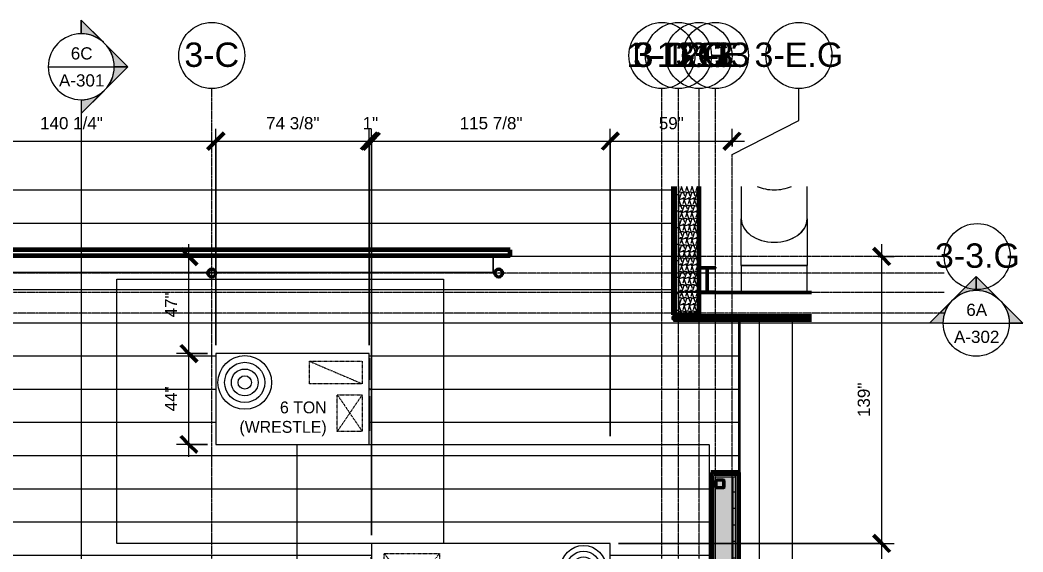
# Model space of a CAD drawing. Header units: inches. Extents: x 21314 to 29196, y -23522 to -20467.
# Drawn here: x 28709.6 to 29195.9, y -22485.1 to -22227.5 of the extents above; entities that cross this region are included whole.
import ezdxf

# ---------------------------------------------------------------- set-up
doc = ezdxf.new("R2010")
doc.units = ezdxf.units.IN
doc.header["$MEASUREMENT"] = 0
for name, pattern in [('Dash', [0.25, 0.125, -0.125]), ('Grid Line 1_2_', [0.875, 0.5, -0.125, 0.125, -0.125]), ('Hidden', [0.28125, 0.1875, -0.09375])]:
    doc.linetypes.add(name, pattern=pattern)
for name, color, linetype, lineweight in [('A-ANNO-DIMS', 211, 'Continuous', 9), ('A-ANNO-DIMS-64', 211, 'Continuous', 9), ('A-GLAZ-CWMG', 51, 'Continuous', 9), ('A-ROOF', 132, 'Continuous', 9), ('A-ROOF-PATT', 132, 'Continuous', 9), ('A-WALL', 113, 'Continuous', 9), ('A-WALL-PATT', 111, 'Continuous', 25), ('G-ANNO-SYMB', 111, 'Continuous', 9), ('I-WALL', 2, 'Continuous', 9), ('M-EQPM', 50, 'Continuous', 9), ('M-EQPM-HDLN', 50, 'Dash', 9), ('M-EQPM-IDEN', 50, 'Continuous', 9), ('M-HVAC-DUCT', 70, 'Continuous', 9), ('S-BEAM', 12, 'Continuous', 9), ('S-COLS', 52, 'Continuous', 9), ('S-GRID', 1, 'Continuous', 9), ('S-GRID-IDEN', 1, 'Continuous', 9)]:
    doc.layers.add(name, color=color, linetype=linetype, lineweight=lineweight)
doc.styles.add('Arial_2', font='arial.ttf', dxfattribs={"height": 11.802395})
doc.styles.add('Arial_3', font='arial.ttf', dxfattribs={"height": 5.901198})
doc.styles.add('Century Gothic_1', font='GOTHIC.TTF', dxfattribs={"height": 5.748447})
doc.dimstyles.new('OD_Dimension', dxfattribs={"dimscale": 12, "dimtxt": 6, "dimasz": 0.666667, "dimexe": 0.5, "dimexo": 0.333333, "dimgap": 0.333333, "dimtad": 1, "dimdec": 3, "dimrnd": 0.125, "dimzin": 0, "dimdsep": 46, "dimlunit": 5, "dimtxsty": 'Arial_3', "dimblk1": 'OBLIQUE', "dimblk2": 'OBLIQUE', "dimsah": 1, "dimcen": 0.09, "dimdle": 0.5, "dimazin": 0, "dimtfac": 1, "dimtdec": 4, "dimtix": 1, "dimtmove": 0, "dimatfit": 3, "dimfxl": 0, "dimtvp": 1, "dimfrac": 2, "dimtolj": 1, "dimtzin": 0, "dimarcsym": 0})
pattern_1 = [(0, (6285.112, -180.953), (0, 16.082), [])]
pattern_2 = [(45, (6247.439, 0), (-6.3356768, 6.3356768), []), (45, (6247.439, 9.6), (-6.3356768, 6.3356768), [])]
pattern_3 = [(161.57, (6247.759, 0.32), (-2.560496185, -0.000537386), [0, -18.214, 2.022, 0]), (18.43, (6247.119, 0.32), (-2.560496185, 0.000537386), [0, -18.214, 2.022, 0]), (108.43, (6247.759, 0.32), (1.27922091, -6.400876726), [6.07, -14.166]), (71.57, (6247.119, 0.32), (1.27922091, 6.400876726), [6.07, -14.166])]
pattern_4 = [(0, (6247.439, 0), (0, 8), []), (90, (6247.439, 0), (-8, 5e-16), [])]

# ---------------------------------------------------------------- blocks, each defined once
blk = doc.blocks.new('Rectangular Mul_ Callout 70')
at = {"layer": 'A-GLAZ-CWMG'}
for p, q in [((22782.51, -22370.68), (22786.39, -22370.68)), ((22782.51, -22372.61), (22782.51, -22371.03)), ((22782.51, -22371.03), (22786.39, -22371.03)), ((22782.51, -22372.68), (22782.51, -22372.61)), ((22782.51, -22372.8), (22782.51, -22372.68)), ((22782.51, -22372.68), (22786.39, -22372.68)), ((22782.51, -22372.8), (22786.39, -22372.8))]:
    blk.add_line(p, q, dxfattribs=at)
blk = doc.blocks.new('Rectangular Mul_ Callout 71')
at = {"layer": 'A-GLAZ-CWMG', "lineweight": 30}
for p, q in [((-3.622, 1.141125), (0, 1.141125)), ((-3.622, 0.787125), (-3.622, 1.141125)), ((-3.372, 0.787125), (-3.622, 0.787125)), ((-0.0625, 1.078625), (-3.5595, 1.078625)), ((-3.5595, 1.078625), (-3.5595, 0.849625)), ((-3.5595, 0.849625), (-3.372, 0.849625)), ((-3.372, 0.849625), (-3.372, 0.787125)), ((-0.0625, -0.922375), (-0.0625, 1.078625)), ((0, 1.141125), (0, -0.984875)), ((-2.834, -0.984875), (-2.834, -0.859875)), ((-2.834, -0.859875), (-2.7715, -0.859875)), ((0, -0.984875), (-2.834, -0.984875)), ((-2.7715, -0.859875), (-2.7715, -0.922375)), ((-2.7715, -0.922375), (-0.0625, -0.922375))]:
    blk.add_line(p, q, dxfattribs=at)
blk = doc.blocks.new('Girt_C - 8_D-14_ Callout 70')
at = {"layer": 'S-BEAM'}
for p, q in [((22691.6, -22349.37), (22691.6, -22341.74)), ((22691.6, -22341.74), (22691.6, -22349.37)), ((22691.76, -22342.2), (22691.6, -22342.2)), ((22691.61, -22341.66), (22691.74, -22341.66)), ((22691.74, -22341.66), (22691.76, -22342.2)), ((22691.77, -22342.13), (22691.75, -22341.55)), ((22691.76, -22342.2), (22691.77, -22342.13)), ((22691.76, -22348.91), (22691.6, -22348.91)), ((22691.76, -22348.91), (22691.74, -22349.44)), ((22691.75, -22349.55), (22691.77, -22348.98)), ((22691.77, -22348.98), (22691.76, -22348.91)), ((22314.02, -22349.55), (22315.55, -22349.55)), ((22315.78, -22349.55), (22553.25, -22349.55)), ((22553.48, -22349.55), (22556.8, -22349.55)), ((22557.03, -22349.55), (22691.61, -22349.55)), ((22691.74, -22349.44), (22691.61, -22349.44)), ((22691.61, -22349.55), (22691.75, -22349.55))]:
    blk.add_line(p, q, dxfattribs=at)
for centre, major_axis, start_param, end_param in [((22691.61, -22341.74), (0, 0.188), 0, 1.570796), ((22691.61, -22341.74), (0, 0.0782), 0.053099, 1.570796), ((22691.61, -22349.37), (0, 0.0782), 1.570796, 3.104544), ((22691.61, -22349.37), (0, 0.188), 1.570796, 3.141593)]:
    blk.add_ellipse(centre, major_axis=major_axis, ratio=0.041631, start_param=start_param, end_param=end_param, dxfattribs=at)
blk = doc.blocks.new('Carrier_48TC_St_ Callout 70')
at = {"layer": 'M-EQPM', "linetype": 'Hidden'}
for p, q in [((-105.94, -79.69), (-105.94, 67.69)), ((-105.94, 67.69), (93.94, 67.69)), ((93.94, 67.69), (93.94, -79.69)), ((93.94, -79.69), (-105.94, -79.69))]:
    blk.add_line(p, q, dxfattribs=at)
at = {"layer": 'M-EQPM'}
for p, q in [((57.94, 31.69), (-57.94, 31.69)), ((-57.94, 31.69), (-57.94, -31.69)), ((57.94, -31.69), (57.94, 31.69)), ((58.06, 27.31), (57.94, 27.31)), ((58.06, 27.31), (58.06, 15.44)), ((57.94, 15.44), (58.06, 15.44)), ((58.06, 10.34), (57.94, 10.34)), ((58.06, 10.32), (58.06, 10.34)), ((58.06, 10.34), (58.06, 9.29)), ((57.94, 9.29), (58.06, 9.29)), ((58.06, 6.69), (57.94, 6.69)), ((58.06, 9.29), (58.06, 9.31)), ((58.06, 6.69), (58.06, -25.06)), ((57.94, -25.06), (58.06, -25.06)), ((-57.94, -31.69), (57.94, -31.69))]:
    blk.add_line(p, q, dxfattribs=at)
for centre, radius in [((-44.94, 19.69), 11), ((-44.94, 19.69), 8.25), ((-44.94, 19.69), 5.5), ((-44.94, 19.69), 2.75), ((-32.94, 0), 11), ((-32.94, 0), 8.25), ((-32.94, 0), 5.5), ((-32.94, 0), 2.75), ((-44.94, -19.69), 11), ((-44.94, -19.69), 8.25), ((-44.94, -19.69), 5.5), ((-44.94, -19.69), 2.75)]:
    blk.add_circle(centre, radius, dxfattribs=at)
at = {"layer": 'M-EQPM-HDLN'}
for p, q in [((4.81, 25.31), (51.69, 12.69)), ((4.81, 12.69), (4.81, 25.31)), ((4.81, 25.31), (51.69, 25.31)), ((51.69, 25.31), (51.69, 12.69)), ((51.69, 12.69), (4.81, 12.69)), ((24.94, -26.81), (51.69, 7.19)), ((24.94, 7.19), (51.69, -26.81)), ((24.94, -26.81), (24.94, 7.19)), ((24.94, 7.19), (51.69, 7.19)), ((51.69, 7.19), (51.69, -26.81)), ((51.69, -26.81), (24.94, -26.81))]:
    blk.add_line(p, q, dxfattribs=at)
blk = doc.blocks.new('Carrier_48TC_St_ Callout 72')
at = {"layer": 'M-EQPM', "linetype": 'Hidden'}
for p, q in [((-85.19, -70), (-85.19, 58)), ((-85.19, 58), (73.19, 58)), ((73.19, 58), (73.19, -70)), ((38.19, -70), (-85.19, -70))]:
    blk.add_line(p, q, dxfattribs=at)
at = {"layer": 'M-EQPM'}
for p, q in [((37.19, 22), (-37.19, 22)), ((-37.19, 22), (-37.19, -22)), ((37.19, -22), (37.19, 22)), ((37.31, 19.75), (37.19, 19.75)), ((37.31, 19.75), (37.31, 9.25)), ((37.19, 9.25), (37.31, 9.25)), ((37.31, 5.27), (37.19, 5.27)), ((37.31, 5.26), (37.31, 5.27)), ((37.31, 5.27), (37.31, 4.23)), ((37.19, 4.23), (37.31, 4.23)), ((37.31, 1.37), (37.19, 1.37)), ((37.31, 4.23), (37.31, 4.24)), ((37.31, 1.37), (37.31, -15.38)), ((37.19, -15.38), (37.31, -15.38)), ((-37.19, -22), (37.19, -22))]:
    blk.add_line(p, q, dxfattribs=at)
for radius in [13, 9.75, 6.5, 3.25]:
    blk.add_circle((-23.19, 8), radius, dxfattribs=at)
at = {"layer": 'M-EQPM-HDLN'}
for p, q in [((8.19, 18.25), (33.81, 7.37)), ((8.19, 7.37), (8.19, 18.25)), ((8.19, 18.25), (33.81, 18.25)), ((33.81, 18.25), (33.81, 7.37)), ((33.81, 7.37), (8.19, 7.37)), ((21.69, -15.75), (33.81, 2)), ((21.69, 2), (33.81, -15.75)), ((21.69, -15.75), (21.69, 2)), ((21.69, 2), (33.81, 2)), ((33.81, 2), (33.81, -15.75)), ((33.81, -15.75), (21.69, -15.75))]:
    blk.add_line(p, q, dxfattribs=at)
blk = doc.blocks.new('Girt_Z - 10_D-1_ Callout 70')
at = {"layer": 'S-BEAM'}
for p, q in [((22845.88, -22360.13), (22791.39, -22360.13)), ((22845.88, -22360.2), (22791.39, -22360.2)), ((22845.88, -22359.55), (22799.39, -22359.55))]:
    blk.add_line(p, q, dxfattribs=at)
blk = doc.blocks.new('Round Elbow - 1_ Callout 70')
at = {"layer": 'M-HVAC-DUCT'}
for start_param, end_param in [(4.168553, 4.712389), (4.712389, 5.256225)]:
    blk.add_ellipse((22827.89, -22298.43), major_axis=(16, 0), ratio=0.707107, start_param=start_param, end_param=end_param, dxfattribs=at)
blk = doc.blocks.new('Round Elbow - 1_ Callout 71')
at = {"layer": 'M-HVAC-DUCT'}
for p, q in [((22827.89, -22346.43), (22811.89, -22346.43)), ((22843.89, -22346.43), (22827.89, -22346.43))]:
    blk.add_line(p, q, dxfattribs=at)
at = {"layer": 'M-HVAC-DUCT', "flags": 128}
for points in [[(22811.89, -22346.43), (22811.89, -22343.21), (22811.89, -22340.02), (22811.89, -22336.9), (22811.89, -22333.87), (22811.89, -22330.97), (22811.89, -22328.23), (22811.89, -22325.67), (22811.89, -22323.8)], [(22843.89, -22323.8), (22843.89, -22326.2), (22843.89, -22328.79), (22843.89, -22331.57), (22843.89, -22334.5), (22843.89, -22337.55), (22843.89, -22340.69), (22843.89, -22343.89), (22843.89, -22346.43)]]:
    blk.add_lwpolyline(points, dxfattribs=at)
at = {"layer": 'M-HVAC-DUCT'}
for start_param, end_param in [(3.141593, 4.712389), (4.712389, 6.283185)]:
    blk.add_ellipse((22827.89, -22323.8), major_axis=(16, 0), ratio=0.707107, start_param=start_param, end_param=end_param, dxfattribs=at)
blk = doc.blocks.new('Section - Secti_ Callout 70')
at = {"layer": 'G-ANNO-SYMB'}
h = blk.add_hatch(color=256, dxfattribs=at)
edge = h.paths.add_edge_path(flags=0)
edge.add_line((-0.4268, 0.1768), (-0.25, 0.3536))
edge.add_line((-0.25, 0.3536), (-0.25, 0.25))
edge.add_arc((-0.25, 0), 0.25, 90, 135)
h = blk.add_hatch(color=256, dxfattribs=at)
edge = h.paths.add_edge_path(flags=0)
edge.add_arc((-0.25, 0), 0.25, 45, 90)
edge.add_line((-0.25, 0.25), (-0.25, 0.3536))
edge.add_line((-0.25, 0.3536), (-0.0732, 0.1768))
h = blk.add_hatch(color=256, dxfattribs=at)
edge = h.paths.add_edge_path(flags=0)
edge.add_arc((-0.25, 0), 0.2503, 137.9216, 180)
edge.add_line((-0.5003, 0), (-0.6036, 0))
edge.add_line((-0.6036, 0), (-0.4358, 0.1678))
h = blk.add_hatch(color=256, dxfattribs=at)
edge = h.paths.add_edge_path(flags=0)
edge.add_line((-0.0642, 0.1678), (0.1036, 0))
edge.add_line((0.1036, 0), (0.0003, 0))
edge.add_arc((-0.25, 0), 0.2503, 0, 42.0784)
for p, q in [((-0.25, 0.3536), (-0.6036, 0)), ((-0.25, 0.3536), (-0.4268, 0.1768)), ((-0.25, 0.3536), (0.1036, 0)), ((-0.25, 0.25), (-0.25, 0.3536)), ((-0.0732, 0.1768), (-0.25, 0.3536)), ((-0.25, 0.3536), (-0.25, 0.25)), ((-0.4358, 0.1678), (-0.6036, 0)), ((0.1036, 0), (-0.0642, 0.1678)), ((-0.6036, 0), (-0.5003, 0)), ((0.0003, 0), (0.1036, 0)), ((-0.5, 0), (-0.6036, 0)), ((0, 0), (0.1036, 0))]:
    blk.add_line(p, q, dxfattribs=at)
for radius, start, end in [(0.25, 360, 180), (0.25, 90, 135), (0.25, 45, 90), (0.2503, 137.9216, 180), (0.2503, 0, 42.0784), (0.25, 180, 360)]:
    blk.add_arc((-0.25, 0), radius, start, end, dxfattribs=at)
blk = doc.blocks.new('Grid - Grid Hea_ Callout 70')
at = {"layer": 'S-GRID-IDEN'}
blk.add_circle((0, 0), 0.25, dxfattribs=at)
blk = doc.blocks.new('DIMBLOCK24-Roof_ Callout 70')
at = {"layer": 'A-ANNO-DIMS-64'}
for p, q in [((28664.27, -22385.05), (28664.27, -22280.17)), ((28804.58, -22385.05), (28804.58, -22280.17)), ((28664.27, -22286.17), (28804.58, -22286.17)), ((28664.27, -22286.17), (28664.27, -22385.05)), ((28804.58, -22286.17), (28804.58, -22385.05))]:
    blk.add_line(p, q, dxfattribs=at)
at = {"layer": 'A-ANNO-DIMS-64', "lineweight": 50}
for p, q in [((28664.27, -22286.17), (28668.27, -22282.17)), ((28804.58, -22286.17), (28808.58, -22282.17)), ((28664.27, -22286.17), (28660.27, -22290.17)), ((28804.58, -22286.17), (28800.58, -22290.17))]:
    blk.add_line(p, q, dxfattribs=at)
at = {"layer": 'A-ANNO-DIMS-64', "color": 0, "insert": (28719.33, -22274.51), "char_height": 5.901, "width": 36.2215, "attachment_point": 1, "line_spacing_factor": 0.938532, "style": 'Arial_3'}
blk.add_mtext('140 1/4"', dxfattribs=at)
blk = doc.blocks.new('_Oblique')
at = {"color": 0, "linetype": 'ByBlock', "lineweight": -2}
blk.add_line((-0.5, -0.5), (0.5, 0.5), dxfattribs=at)
blk = doc.blocks.new('DIMBLOCK25-Roof_ Callout 70')
at = {"layer": 'A-ANNO-DIMS-64'}
for p, q in [((28804.58, -22385.05), (28804.58, -22280.17)), ((28878.95, -22385.05), (28878.95, -22280.17)), ((28804.58, -22286.17), (28878.95, -22286.17)), ((28804.58, -22286.17), (28804.58, -22385.05)), ((28878.95, -22286.17), (28878.95, -22385.05))]:
    blk.add_line(p, q, dxfattribs=at)
at = {"layer": 'A-ANNO-DIMS-64', "lineweight": 50}
for p, q in [((28804.58, -22286.17), (28808.58, -22282.17)), ((28878.95, -22286.17), (28882.95, -22282.17)), ((28804.58, -22286.17), (28800.58, -22290.17)), ((28878.95, -22286.17), (28874.95, -22290.17))]:
    blk.add_line(p, q, dxfattribs=at)
at = {"layer": 'A-ANNO-DIMS-64', "color": 0, "insert": (28828.94, -22274.51), "char_height": 5.901, "width": 30.7938, "attachment_point": 1, "line_spacing_factor": 0.938532, "style": 'Arial_3'}
blk.add_mtext('74 3/8"', dxfattribs=at)
blk = doc.blocks.new('DIMBLOCK26-Roof_ Callout 70')
at = {"layer": 'A-ANNO-DIMS-64'}
for p, q in [((28878.95, -22385.05), (28878.95, -22280.17)), ((28879.95, -22477.05), (28879.95, -22280.17)), ((28878.95, -22286.17), (28879.95, -22286.17)), ((28878.95, -22286.17), (28878.95, -22385.05)), ((28879.95, -22286.17), (28879.95, -22477.05))]:
    blk.add_line(p, q, dxfattribs=at)
at = {"layer": 'A-ANNO-DIMS-64', "lineweight": 50}
for p, q in [((28878.95, -22286.17), (28882.95, -22282.17)), ((28879.95, -22286.17), (28883.95, -22282.17)), ((28878.95, -22286.17), (28874.95, -22290.17)), ((28879.95, -22286.17), (28875.95, -22290.17))]:
    blk.add_line(p, q, dxfattribs=at)
at = {"layer": 'A-ANNO-DIMS-64', "color": 0, "insert": (28875.72, -22274.51), "char_height": 5.901, "width": 8.9723, "attachment_point": 1, "line_spacing_factor": 0.938532, "style": 'Arial_3'}
blk.add_mtext('1"', dxfattribs=at)
blk = doc.blocks.new('DIMBLOCK27-Roof_ Callout 70')
at = {"layer": 'A-ANNO-DIMS-64'}
for p, q in [((28879.95, -22477.05), (28879.95, -22280.17)), ((28995.83, -22429.05), (28995.83, -22280.17)), ((28879.95, -22286.17), (28995.83, -22286.17)), ((28879.95, -22286.17), (28879.95, -22477.05)), ((28995.83, -22286.17), (28995.83, -22429.05))]:
    blk.add_line(p, q, dxfattribs=at)
at = {"layer": 'A-ANNO-DIMS-64', "lineweight": 50}
for p, q in [((28879.95, -22286.17), (28883.95, -22282.17)), ((28995.83, -22286.17), (28999.83, -22282.17)), ((28879.95, -22286.17), (28875.95, -22290.17)), ((28995.83, -22286.17), (28991.83, -22290.17))]:
    blk.add_line(p, q, dxfattribs=at)
at = {"layer": 'A-ANNO-DIMS-64', "color": 0, "insert": (28922.8, -22274.51), "char_height": 5.901, "width": 36.2215, "attachment_point": 1, "line_spacing_factor": 0.938532, "style": 'Arial_3'}
blk.add_mtext('115 7/8"', dxfattribs=at)
blk = doc.blocks.new('DIMBLOCK28-Roof_ Callout 70')
at = {"layer": 'A-ANNO-DIMS-64'}
for p, q in [((28995.83, -22429.05), (28995.83, -22280.17)), ((29054.83, -22288.68), (29054.83, -22280.17)), ((28995.83, -22286.17), (29060.83, -22286.17)), ((28995.83, -22286.17), (28995.83, -22429.05)), ((29054.83, -22286.17), (29054.83, -22288.68))]:
    blk.add_line(p, q, dxfattribs=at)
at = {"layer": 'A-ANNO-DIMS-64', "lineweight": 50}
for p, q in [((28995.83, -22286.17), (28999.83, -22282.17)), ((29054.83, -22286.17), (29058.83, -22282.17)), ((28995.83, -22286.17), (28991.83, -22290.17)), ((29054.83, -22286.17), (29050.83, -22290.17))]:
    blk.add_line(p, q, dxfattribs=at)
at = {"layer": 'A-ANNO-DIMS-64', "color": 0, "insert": (29019.33, -22274.51), "char_height": 5.901, "width": 14.4, "attachment_point": 1, "line_spacing_factor": 0.938532, "style": 'Arial_3'}
blk.add_mtext('59"', dxfattribs=at)
blk = doc.blocks.new('DIMBLOCK37-Roof_ Callout 70')
at = {"layer": 'A-ANNO-DIMS-64', "lineweight": 50}
for p, q in [((29127.42, -22481.05), (29123.42, -22477.05)), ((29127.42, -22481.05), (29131.42, -22485.05)), ((29127.42, -22544.43), (29123.42, -22540.43)), ((29127.42, -22544.43), (29131.42, -22548.43))]:
    blk.add_line(p, q, dxfattribs=at)
at = {"layer": 'A-ANNO-DIMS-64'}
for p, q in [((28999.83, -22481.05), (29133.42, -22481.05)), ((29127.42, -22481.05), (28999.83, -22481.05)), ((29127.42, -22544.43), (29127.42, -22481.05)), ((28999.83, -22544.43), (29133.42, -22544.43)), ((29127.42, -22544.43), (28999.83, -22544.43))]:
    blk.add_line(p, q, dxfattribs=at)
at = {"layer": 'A-ANNO-DIMS-64', "color": 0, "insert": (29115.77, -22525.57), "char_height": 5.901, "width": 30.7938, "attachment_point": 1, "rotation": 90, "line_spacing_factor": 0.938532, "style": 'Arial_3'}
blk.add_mtext('63 3/8"', dxfattribs=at)
blk = doc.blocks.new('DIMBLOCK38-Roof_ Callout 70')
at = {"layer": 'A-ANNO-DIMS-64', "lineweight": 50}
for p, q in [((29127.42, -22342.05), (29123.42, -22338.05)), ((29127.42, -22342.05), (29131.42, -22346.05)), ((29127.42, -22481.05), (29123.42, -22477.05)), ((29127.42, -22481.05), (29131.42, -22485.05))]:
    blk.add_line(p, q, dxfattribs=at)
at = {"layer": 'A-ANNO-DIMS-64'}
for p, q in [((29127.42, -22481.05), (29127.42, -22336.05)), ((29125.76, -22342.05), (29133.42, -22342.05)), ((29127.42, -22342.05), (29125.76, -22342.05)), ((28999.83, -22481.05), (29133.42, -22481.05)), ((29127.42, -22481.05), (28999.83, -22481.05))]:
    blk.add_line(p, q, dxfattribs=at)
at = {"layer": 'A-ANNO-DIMS-64', "color": 0, "insert": (29115.77, -22419.81), "char_height": 5.901, "width": 19.8277, "attachment_point": 1, "rotation": 90, "line_spacing_factor": 0.938532, "style": 'Arial_3'}
blk.add_mtext('139"', dxfattribs=at)
blk = doc.blocks.new('DIMBLOCK46-Roof_ Callout 70')
at = {"layer": 'A-ANNO-DIMS-64', "lineweight": 50}
for p, q in [((28791.52, -22389.05), (28787.52, -22385.05)), ((28791.52, -22389.05), (28795.52, -22393.05)), ((28791.52, -22433.05), (28787.52, -22429.05)), ((28791.52, -22433.05), (28795.52, -22437.05))]:
    blk.add_line(p, q, dxfattribs=at)
at = {"layer": 'A-ANNO-DIMS-64'}
for p, q in [((28800.58, -22389.05), (28785.52, -22389.05)), ((28791.52, -22439.05), (28791.52, -22389.05)), ((28791.52, -22389.05), (28800.58, -22389.05)), ((28800.58, -22433.05), (28785.52, -22433.05)), ((28791.52, -22433.05), (28800.58, -22433.05))]:
    blk.add_line(p, q, dxfattribs=at)
at = {"layer": 'A-ANNO-DIMS-64', "color": 0, "insert": (28779.87, -22417.05), "char_height": 5.901, "width": 14.4, "attachment_point": 1, "rotation": 90, "line_spacing_factor": 0.938532, "style": 'Arial_3'}
blk.add_mtext('44"', dxfattribs=at)
blk = doc.blocks.new('DIMBLOCK47-Roof_ Callout 70')
at = {"layer": 'A-ANNO-DIMS-64', "lineweight": 50}
for p, q in [((28791.52, -22342.05), (28787.52, -22338.05)), ((28791.52, -22342.05), (28795.52, -22346.05)), ((28791.52, -22389.05), (28787.52, -22385.05)), ((28791.52, -22389.05), (28795.52, -22393.05))]:
    blk.add_line(p, q, dxfattribs=at)
at = {"layer": 'A-ANNO-DIMS-64'}
for p, q in [((28791.52, -22389.05), (28791.52, -22336.05)), ((28789.87, -22342.05), (28797.52, -22342.05)), ((28791.52, -22342.05), (28789.87, -22342.05)), ((28800.58, -22389.05), (28785.52, -22389.05)), ((28791.52, -22389.05), (28800.58, -22389.05))]:
    blk.add_line(p, q, dxfattribs=at)
at = {"layer": 'A-ANNO-DIMS-64', "color": 0, "insert": (28779.87, -22371.55), "char_height": 5.901, "width": 14.4, "attachment_point": 1, "rotation": 90, "line_spacing_factor": 0.938532, "style": 'Arial_3'}
blk.add_mtext('47"', dxfattribs=at)

msp = doc.modelspace()

# ---------------------------------------------------------------- hatches: boundary and pattern name
at = {"layer": 'A-ROOF-PATT'}
h = msp.add_hatch(dxfattribs=at)
h.set_pattern_fill('FP_26', color=256, style=0, pattern_type=2)
h.set_pattern_definition(pattern_1)
h.paths.add_polyline_path([(28218.3288, -22808.3028), (28305.3288, -22808.3028), (28305.3288, -22786.5528), (28305.7663, -22786.5528), (28305.7663, -22338.7403), (28947.2038, -22338.7403), (28947.2038, -22341.5528), (28939.1837, -22341.5779), (28939.2008, -22342.1987), (28939.043, -22342.1987), (28939.043, -22348.908), (28939.2007, -22348.908), (28939.182, -22349.5528), (28804.4647, -22349.5528), (28804.5788, -22350.0528), (28804.357, -22350.9503), (28803.8258, -22351.6165), (28803.0239, -22352.0027), (28802.1338, -22352.0027), (28801.3245, -22351.6073), (28800.7769, -22350.9206), (28800.5788, -22350.0528), (28800.6929, -22349.5528), (28563.2147, -22349.553), (28563.3288, -22350.0528), (28563.107, -22350.9503), (28562.5758, -22351.6165), (28561.7739, -22352.0027), (28560.8838, -22352.0027), (28560.0745, -22351.6073), (28559.5269, -22350.9206), (28559.3288, -22350.0528), (28559.4429, -22349.5528), (28319.0097, -22349.5528), (28319.1238, -22350.0528), (28318.902, -22350.9503), (28318.3708, -22351.6165), (28317.5689, -22352.0027), (28316.6788, -22352.0027), (28315.8695, -22351.6073), (28315.3219, -22350.9206), (28315.1238, -22350.0528), (28315.3288, -22349.1553), (28315.3288, -22341.5528), (28308.5788, -22341.5779), (28308.6039, -22352.5528), (28316.5788, -22352.5528), (28316.5788, -22541.1294), (28316.6338, -22541.103), (28317.5239, -22541.103), (28318.3331, -22541.4983), (28318.8808, -22542.185), (28319.0788, -22543.0528), (28318.857, -22543.9503), (28318.3258, -22544.6165), (28317.5239, -22545.0027), (28316.5788, -22545.0218), (28316.5788, -22785.0528), (29044.5788, -22785.0528), (29044.5788, -22446.6778), (29058.0788, -22446.6778), (29058.0788, -22372.8038), (29029.9498, -22372.8038), (29029.9498, -22372.6063), (29026.3903, -22372.6063), (29026.3903, -22372.7413), (29029.0993, -22372.7413), (29029.0993, -22372.6788), (29029.1618, -22372.6788), (29029.1618, -22372.8038), (29026.3278, -22372.8038), (29026.3278, -22370.6778), (29033.8278, -22370.6778), (29033.8278, -22370.5528), (29027.3903, -22370.5528), (29027.3903, -22370.3028), (29026.3278, -22370.3028), (29026.3278, -22308.0945), (28242.3288, -22308.0945), (28242.3288, -22519.0528), (28218.3288, -22519.0528), (28218.3288, -22802.5885)], flags=0)
h.paths.add_polyline_path([(28773.7431, -22740.4591), (28763.7431, -22740.4591), (28763.7431, -22737.3028), (28700.4853, -22737.3028), (28700.4853, -22650.9278), (28828.3603, -22650.9278), (28828.3603, -22737.3028), (28782.829, -22737.3028), (28782.829, -22740.4591), (28779.329, -22740.4591), (28779.329, -22737.3028), (28773.7431, -22737.3028)], flags=0)
h.paths.add_polyline_path([(28768.2353, -22580.7403), (28683.3603, -22580.7403), (28683.3603, -22521.2403), (28771.4853, -22521.2403), (28771.4853, -22526.2403), (28771.6103, -22526.2403), (28771.6103, -22538.8653), (28771.4853, -22538.8653), (28771.4853, -22542.8597), (28771.6103, -22542.8597), (28771.6103, -22543.8709), (28771.4853, -22543.8709), (28771.4853, -22546.1153), (28771.6103, -22546.1153), (28771.6103, -22574.4903), (28771.4853, -22574.4903), (28771.4853, -22580.7403)], flags=0)
h.paths.add_polyline_path([(28317.0788, -22544.8478), (28317.9763, -22544.6073), (28318.6413, -22543.9206), (28318.8738, -22543.0528), (28318.6333, -22542.1553), (28317.9422, -22541.4891), (28317.0788, -22541.2578), (28316.5788, -22541.3918), (28316.5788, -22544.7138), (28316.6338, -22544.7286)], flags=0)
h.paths.add_polyline_path([(28952.424, -22544.4278), (28879.9538, -22544.4278), (28879.9538, -22540.0528), (28879.8288, -22540.0528), (28879.8288, -22528.1778), (28879.9538, -22528.1778), (28879.9538, -22523.0584), (28879.8288, -22523.0584), (28879.8288, -22522.0472), (28879.9538, -22522.0472), (28879.9538, -22519.4278), (28879.8288, -22519.4278), (28879.8288, -22487.6778), (28879.9538, -22487.6778), (28879.9538, -22481.0528), (28995.8288, -22481.0528), (28995.8288, -22544.4278), (28978.3742, -22544.4278)], flags=0)
h.paths.add_polyline_path([(28633.5462, -22448.5528), (28576.1413, -22448.5528), (28576.1413, -22389.0528), (28664.2663, -22389.0528), (28664.2663, -22394.0528), (28664.3913, -22394.0528), (28664.3913, -22406.6778), (28664.2663, -22406.6778), (28664.2663, -22410.6722), (28664.3913, -22410.6722), (28664.3913, -22411.6834), (28664.2663, -22411.6834), (28664.2663, -22413.9278), (28664.3913, -22413.9278), (28664.3913, -22442.3028), (28664.2663, -22442.3028), (28664.2663, -22448.5528), (28647.0163, -22448.5528)], flags=0)
h.paths.add_polyline_path([(28826.5989, -22433.0528), (28804.5788, -22433.0528), (28804.5788, -22389.0528), (28878.9538, -22389.0528), (28878.9538, -22391.3028), (28879.0788, -22391.3028), (28879.0788, -22401.8028), (28878.9538, -22401.8028), (28878.9538, -22405.7972), (28879.0788, -22405.7972), (28879.0788, -22406.8084), (28878.9538, -22406.8084), (28878.9538, -22409.6778), (28879.0788, -22409.6778), (28879.0788, -22426.4278), (28878.9538, -22426.4278), (28878.9538, -22433.0528), (28829.0053, -22433.0528)], flags=0)
h.paths.add_polyline_path([(29029.5961, -22371.0315), (29029.6998, -22371.0315), (29029.6998, -22370.9693), (29029.8873, -22370.9693), (29029.8873, -22370.7403), (29026.3903, -22370.742), (29026.3903, -22371.0315), (29027.5078, -22371.0315)], flags=0)
h.paths.add_polyline_path([(28942.1489, -22352.0027), (28941.2588, -22352.0027), (28940.4495, -22351.6073), (28939.9019, -22350.9206), (28939.7038, -22350.0528), (28939.9256, -22349.1553), (28940.4568, -22348.4891), (28941.2588, -22348.103), (28942.1489, -22348.103), (28942.9581, -22348.4983), (28943.5058, -22349.185), (28943.7038, -22350.0528), (28943.482, -22350.9503), (28942.9508, -22351.6165), (28942.4704, -22351.8478)], flags=0)
h.paths.add_polyline_path([(28561.3288, -22351.8478), (28562.2263, -22351.6073), (28562.8913, -22350.9206), (28563.1238, -22350.0528), (28562.9898, -22349.5528), (28559.6678, -22349.5528), (28559.5338, -22350.0528), (28559.7743, -22350.9503), (28560.4313, -22351.6073), (28560.8838, -22351.7286)], flags=0)
h.paths.add_polyline_path([(28941.7038, -22351.8478), (28942.6013, -22351.6073), (28943.2663, -22350.9206), (28943.4988, -22350.0528), (28943.2583, -22349.1553), (28942.6013, -22348.4983), (28941.7038, -22348.2578), (28940.8063, -22348.4983), (28940.1413, -22349.185), (28939.9088, -22350.0528), (28940.1493, -22350.9503), (28940.8405, -22351.6165), (28941.2588, -22351.7286)], flags=0)
h.paths.add_polyline_path([(28317.1238, -22351.8478), (28318.0213, -22351.6073), (28318.6863, -22350.9206), (28318.9188, -22350.0528), (28318.7848, -22349.5528), (28315.4628, -22349.5528), (28315.3288, -22350.0528), (28315.5693, -22350.9503), (28316.2263, -22351.6073), (28316.6788, -22351.7286)], flags=0)
h.paths.add_polyline_path([(28802.5788, -22351.8478), (28803.4763, -22351.6073), (28804.1413, -22350.9206), (28804.3738, -22350.0528), (28804.2398, -22349.5528), (28800.9178, -22349.5528), (28800.7838, -22350.0528), (28801.0243, -22350.9503), (28801.6813, -22351.6073), (28802.1338, -22351.7286)], flags=0)
h.paths.add_polyline_path([(28939.0423, -22341.6622), (28939.0461, -22341.6466), (28939.0395, -22341.6622)], flags=0)
h = msp.add_hatch(dxfattribs=at)
h.set_pattern_fill('FP_25', color=256, style=0, pattern_type=2)
h.set_pattern_definition([(90, (6247.737, -40.069), (-16.082, 1e-15), [])])
h.paths.add_polyline_path([(29025.5788, -22861.6153), (29093.3169, -22861.6153), (29093.3169, -22372.8038), (29058.5788, -22372.8038), (29058.5788, -22798.6153), (29025.5788, -22798.6153), (29025.5788, -22802.5885)], flags=0)
h = msp.add_hatch(dxfattribs=at)
h.set_pattern_fill('FP_26', color=256, style=0, pattern_type=2)
h.set_pattern_definition(pattern_1)
h.paths.add_polyline_path([(29029.8873, -22372.6063), (29029.9498, -22372.6063), (29029.9498, -22371.0318), (29026.3903, -22371.0315), (29026.3903, -22372.6063), (29029.6998, -22372.6063)], flags=0)
at = {"layer": 'A-WALL-PATT', "lineweight": 9}
h = msp.add_hatch(dxfattribs=at)
h.set_pattern_fill('FP_29', color=256, style=0, pattern_type=2)
h.set_pattern_definition(pattern_4)
h.paths.add_polyline_path([(29028.8278, -22370.3028), (29028.8278, -22308.0945), (29027.8278, -22308.0945), (29027.8278, -22370.3028)], flags=0)
h = msp.add_hatch(dxfattribs=at)
h.set_pattern_fill('FP_28', color=256, style=0, pattern_type=2)
h.set_pattern_definition(pattern_3)
h.paths.add_polyline_path([(29028.8278, -22370.3028), (29038.8278, -22370.3028), (29038.8278, -22308.0945), (29028.8278, -22308.0945)], flags=0)
msp.add_hatch(color=256, dxfattribs=at).paths.add_polyline_path([(29093.3169, -22372.6063), (29093.3169, -22371.0315), (29026.3903, -22371.0315), (29026.3903, -22372.6063), (29064.5812, -22372.6063)], flags=0)
h = msp.add_hatch(dxfattribs=at)
h.set_pattern_fill('FP_28', color=256, style=0, pattern_type=2)
h.set_pattern_definition(pattern_3)
h.paths.add_polyline_path([(29050.2134, -22787.3028), (29054.8288, -22787.3028), (29054.8288, -22448.9278), (29046.8288, -22448.9278), (29046.8288, -22787.3028)], flags=0)
h = msp.add_hatch(dxfattribs=at)
h.set_pattern_fill('FP_29', color=256, style=0, pattern_type=2)
h.set_pattern_definition(pattern_4)
h.paths.add_polyline_path([(29055.3288, -22795.8028), (29056.3288, -22795.8028), (29056.3288, -22448.9278), (29055.3288, -22448.9278), (29055.3288, -22795.3028)], flags=0)
at = {"layer": 'S-COLS'}
h = msp.add_hatch(dxfattribs=at)
h.set_pattern_fill('FP_27', color=256, style=0, pattern_type=2)
h.set_pattern_definition(pattern_2)
h.paths.add_polyline_path([(28803.0239, -22352.0027), (28803.8258, -22351.6165), (28804.3808, -22350.9206), (28804.5788, -22350.0528), (28804.3808, -22349.185), (28803.8258, -22348.4891), (28803.0239, -22348.103), (28802.1338, -22348.103), (28801.3318, -22348.4891), (28800.7769, -22349.185), (28800.5788, -22350.0528), (28800.7769, -22350.9206), (28801.3318, -22351.6165), (28802.1338, -22352.0027)], flags=0)
h.paths.add_polyline_path([(28802.5788, -22351.8478), (28801.6813, -22351.6073), (28801.0243, -22350.9503), (28800.7838, -22350.0528), (28801.0243, -22349.1553), (28801.6813, -22348.4983), (28802.5788, -22348.2578), (28803.4763, -22348.4983), (28804.1333, -22349.1553), (28804.3738, -22350.0528), (28804.1333, -22350.9503), (28803.4763, -22351.6073)], flags=0)
h = msp.add_hatch(dxfattribs=at)
h.set_pattern_fill('FP_27', color=256, style=0, pattern_type=2)
h.set_pattern_definition(pattern_2)
h.paths.add_polyline_path([(28941.2588, -22352.0027), (28942.1489, -22352.0027), (28942.9508, -22351.6165), (28943.5058, -22350.9206), (28943.7038, -22350.0528), (28943.5058, -22349.185), (28942.9508, -22348.4891), (28942.1489, -22348.103), (28941.2588, -22348.103), (28940.4568, -22348.4891), (28939.9019, -22349.185), (28939.7038, -22350.0528), (28939.9019, -22350.9206), (28940.4568, -22351.6165)], flags=0)
h.paths.add_polyline_path([(28941.7038, -22351.8478), (28940.8063, -22351.6073), (28940.1493, -22350.9503), (28939.9088, -22350.0528), (28940.1493, -22349.1553), (28940.8063, -22348.4983), (28941.7038, -22348.2578), (28942.6013, -22348.4983), (28943.2583, -22349.1553), (28943.4988, -22350.0528), (28943.2583, -22350.9503), (28942.6013, -22351.6073)], flags=0)
h = msp.add_hatch(dxfattribs=at)
h.set_pattern_fill('FP_27', color=256, style=0, pattern_type=2)
h.set_pattern_definition(pattern_2)
h.paths.add_polyline_path([(29038.8288, -22359.5528), (29046.8288, -22359.5528), (29046.8288, -22359.1192), (29043.6648, -22359.1192), (29043.1759, -22358.9167), (29042.9733, -22358.4278), (29042.9733, -22348.4278), (29043.1759, -22347.9389), (29043.6648, -22347.7364), (29046.8288, -22347.7364), (29046.8288, -22347.3028), (29038.8288, -22347.3028), (29038.8288, -22347.7364), (29041.9929, -22347.7364), (29042.4818, -22347.9389), (29042.6843, -22348.4278), (29042.6843, -22358.4278), (29042.4818, -22358.9167), (29041.9929, -22359.1192), (29038.8288, -22359.1192)], flags=0)
h = msp.add_hatch(dxfattribs=at)
h.set_pattern_fill('FP_27', color=256, style=0, pattern_type=2)
h.set_pattern_definition(pattern_2)
h.paths.add_polyline_path([(29047.4198, -22454.1778), (29050.4878, -22454.1778), (29050.8173, -22454.0413), (29050.9538, -22453.7118), (29050.9538, -22450.6438), (29050.8173, -22450.3143), (29050.4878, -22450.1778), (29047.4198, -22450.1778), (29047.0903, -22450.3143), (29046.9538, -22450.6438), (29046.9538, -22453.7118), (29047.0903, -22454.0413)], flags=0)
h.paths.add_polyline_path([(29047.4198, -22453.9448), (29047.2551, -22453.8766), (29047.1868, -22453.7118), (29047.1868, -22450.6438), (29047.2551, -22450.4791), (29047.4198, -22450.4108), (29050.4878, -22450.4108), (29050.6526, -22450.4791), (29050.7208, -22450.6438), (29050.7208, -22453.7118), (29050.6526, -22453.8766), (29050.4878, -22453.9448), (29050.2134, -22453.9448)], flags=0)

# ---------------------------------------------------------------- linework, layer by layer
at = {"layer": 'A-ROOF', "lineweight": 18}
for p, q in [((29027.3903, -22370.3028), (29027.3903, -22370.5528)), ((29033.8278, -22370.5528), (29027.3903, -22370.5528)), ((29058.0788, -22446.6778), (29058.0788, -22372.8038)), ((29058.5788, -22372.8038), (29058.5788, -22798.6153))]:
    msp.add_line(p, q, dxfattribs=at)
at = {"layer": 'A-WALL', "lineweight": 60}
for p, q in [((29026.3278, -22308.0945), (29026.3278, -22370.3028)), ((29038.8278, -22370.3028), (29038.8278, -22308.0945)), ((28947.2038, -22338.7403), (28305.7663, -22338.7403)), ((28947.2038, -22341.5528), (28947.2038, -22338.7403)), ((28308.5788, -22341.5528), (28947.2038, -22341.5528)), ((29026.3278, -22370.3028), (29038.8278, -22370.3028)), ((29093.3169, -22371.0315), (29026.3903, -22371.0315)), ((29026.3903, -22371.0315), (29026.3903, -22372.6063)), ((29026.3903, -22372.6063), (29093.3169, -22372.6063)), ((29044.5788, -22446.6778), (29044.5788, -22785.0528)), ((29058.1413, -22446.6778), (29044.5788, -22446.6778)), ((29058.1413, -22798.6153), (29058.1413, -22446.6778))]:
    msp.add_line(p, q, dxfattribs=at)
at = {"layer": 'A-WALL', "lineweight": 18}
for p, q in [((29027.8278, -22308.0945), (29027.8278, -22370.3028)), ((29028.8278, -22308.0945), (29028.8278, -22370.3028)), ((28944.7038, -22339.0528), (28306.0788, -22339.0528)), ((28944.7038, -22339.0528), (28944.7038, -22338.7403)), ((29038.8278, -22358.8028), (29042.529, -22358.8028)), ((29043.1287, -22358.8028), (29093.3169, -22358.8028)), ((29033.8278, -22372.8028), (29033.8278, -22370.3028)), ((29093.3169, -22372.8028), (29033.8278, -22372.8028)), ((29046.0788, -22786.5528), (29046.0788, -22448.1778)), ((29057.8288, -22448.1778), (29046.0788, -22448.1778)), ((29046.8288, -22787.3028), (29046.8288, -22448.9278)), ((29056.3288, -22448.9278), (29046.8288, -22448.9278)), ((29054.8288, -22795.3028), (29054.8288, -22448.9278)), ((29055.3288, -22795.8028), (29055.3288, -22448.9278)), ((29056.3288, -22448.1778), (29056.3288, -22796.8028)), ((29057.8288, -22798.3028), (29057.8288, -22446.6778))]:
    msp.add_line(p, q, dxfattribs=at)
at = {"layer": 'G-ANNO-SYMB'}
for p, q in [((28723.2926, -22250.1384), (28755.2926, -22250.1384)), ((28739.2926, -22266.1384), (28739.2926, -22894.7379)), ((29157.2718, -22374.357), (28187.8976, -22374.357)), ((29157.2718, -22374.357), (29189.2718, -22374.357))]:
    msp.add_line(p, q, dxfattribs=at)
at = {"layer": 'I-WALL', "lineweight": 18}
for p, q in [((29039.5778, -22308.0945), (29039.5778, -22347.3028)), ((29039.5778, -22347.7364), (29039.5778, -22358.8028))]:
    msp.add_line(p, q, dxfattribs=at)
at = {"layer": 'M-HVAC-DUCT'}
for p, q in [((29059.3288, -22308.0945), (29059.3288, -22323.8029)), ((29091.3288, -22323.8029), (29091.3288, -22308.0945)), ((29059.3288, -22346.4303), (29059.3288, -22358.8028)), ((29059.3288, -22346.4303), (29091.3288, -22346.4303)), ((29091.3288, -22358.8028), (29091.3288, -22346.4303))]:
    msp.add_line(p, q, dxfattribs=at)
for centre, start_param, end_param in [((29075.3288, -22298.4277), 4.16855329, 4.71238898), ((29075.3288, -22298.4277), 4.71238898, 5.25622467), ((29075.3288, -22323.8029), 3.14159265, 4.71238898), ((29075.3288, -22323.8029), 4.71238898, 6.28318531)]:
    msp.add_ellipse(centre, major_axis=(16, 0), ratio=0.70710678, start_param=start_param, end_param=end_param, dxfattribs=at)
at = {"layer": 'S-COLS', "lineweight": 40}
for p, q in [((29046.8288, -22347.3028), (29038.8288, -22347.3028)), ((29038.8288, -22347.3028), (29038.8288, -22347.7364)), ((29038.8288, -22347.7364), (29041.9929, -22347.7364)), ((29042.6843, -22348.4278), (29042.6843, -22358.4278)), ((29042.9733, -22358.4278), (29042.9733, -22348.4278)), ((29043.6648, -22347.7364), (29046.8288, -22347.7364)), ((29046.8288, -22347.7364), (29046.8288, -22347.3028)), ((29041.9929, -22359.1192), (29038.8288, -22359.1192)), ((29038.8288, -22359.1192), (29038.8288, -22359.5528)), ((29038.8288, -22359.5528), (29046.8288, -22359.5528)), ((29046.8288, -22359.1192), (29043.6648, -22359.1192)), ((29046.8288, -22359.5528), (29046.8288, -22359.1192)), ((29046.9538, -22450.6438), (29046.9538, -22453.7118)), ((29047.1868, -22453.7118), (29047.1868, -22450.6438)), ((29050.4878, -22450.1778), (29047.4198, -22450.1778)), ((29047.4198, -22450.4108), (29050.4878, -22450.4108)), ((29050.7208, -22450.6438), (29050.7208, -22453.7118)), ((29050.9538, -22453.7118), (29050.9538, -22450.6438)), ((29050.4878, -22453.9448), (29047.4198, -22453.9448)), ((29047.4198, -22454.1778), (29050.4878, -22454.1778))]:
    msp.add_line(p, q, dxfattribs=at)
for centre, radius, start, end in [((28802.5788, -22350.0528), 2, 0, 180), ((28802.5788, -22350.0528), 1.795, 0, 180), ((28941.7038, -22350.0528), 2, 0, 180), ((28941.7038, -22350.0528), 1.795, 0, 180), ((29041.9929, -22348.4278), 0.6914, 0, 90), ((29043.6648, -22348.4278), 0.6914, 90, 180), ((28802.5788, -22350.0528), 2, 180, 0), ((28802.5788, -22350.0528), 1.795, 180, 0), ((28941.7038, -22350.0528), 2, 180, 0), ((28941.7038, -22350.0528), 1.795, 180, 0), ((29041.9929, -22358.4278), 0.6914, 270, 0), ((29043.6648, -22358.4278), 0.6914, 180, 270), ((29047.4198, -22450.6438), 0.466, 90, 180), ((29047.4198, -22450.6438), 0.233, 90, 180), ((29050.4878, -22450.6438), 0.466, 0, 90), ((29050.4878, -22450.6438), 0.233, 0, 90), ((29047.4198, -22453.7118), 0.466, 180, 270), ((29047.4198, -22453.7118), 0.233, 180, 270), ((29050.4878, -22453.7118), 0.466, 270, 0), ((29050.4878, -22453.7118), 0.233, 270, 0)]:
    msp.add_arc(centre, radius, start, end, dxfattribs=at)
at = {"layer": 'S-GRID', "linetype": 'Grid Line 1_2_'}
for p, q in [((28802.5788, -22878.2166), (28802.5788, -22260.6758)), ((29020.8288, -22878.2166), (29020.8288, -22260.6758)), ((29028.8288, -22878.2166), (29028.8288, -22260.6758)), ((29028.8288, -22878.2166), (29028.8288, -22260.6758)), ((29038.8288, -22878.2166), (29038.8288, -22260.6758)), ((29046.8288, -22878.2166), (29046.8288, -22260.6758)), ((29046.8288, -22878.2166), (29046.8288, -22260.6758)), ((29054.8288, -22878.2166), (29054.8288, -22292.6758)), ((29157.7718, -22342.0528), (28141.3268, -22342.0528)), ((29157.7718, -22350.0528), (28141.3268, -22350.0528)), ((29157.7718, -22359.5528), (28109.3268, -22359.5528)), ((29157.7718, -22359.5528), (28109.3268, -22359.5528)), ((29157.7718, -22369.5528), (28141.3268, -22369.5528))]:
    msp.add_line(p, q, dxfattribs=at)
at = {"layer": 'S-GRID'}
for p, q in [((29087.2568, -22276.1282), (29087.2568, -22260.6758)), ((29054.8288, -22292.6758), (29087.2568, -22276.1282))]:
    msp.add_line(p, q, dxfattribs=at)

# ---------------------------------------------------------------- block references
at = {"layer": 'A-GLAZ-CWMG', "extrusion": (0, 0, -1)}
msp.add_blockref('Rectangular Mul_ Callout 71', (-29026.3278, -22371.8189), dxfattribs=at)
at = {"layer": 'A-GLAZ-CWMG'}
msp.add_blockref('Rectangular Mul_ Callout 70', (6247.4386, 0), dxfattribs=at)
at = {"layer": 'G-ANNO-SYMB', "xscale": 63.99999999999997, "yscale": 63.99999999999997, "zscale": 63.99999999999997, "rotation": 269.9999999999996}
msp.add_blockref('Section - Secti_ Callout 70', (28739.2926, -22266.1384), dxfattribs=at)
at = {"layer": 'G-ANNO-SYMB', "extrusion": (0, 0, -1), "xscale": 63.99999999999997, "yscale": 63.99999999999997, "zscale": 63.99999999999997}
msp.add_blockref('Section - Secti_ Callout 70', (-29157.2718, -22374.357), dxfattribs=at)
at = {"layer": 'M-EQPM'}
msp.add_blockref('Carrier_48TC_St_ Callout 72', (28841.7663, -22411.0528), dxfattribs=at)
at = {"layer": 'M-EQPM', "rotation": 180}
msp.add_blockref('Carrier_48TC_St_ Callout 70', (28937.8913, -22512.7403), dxfattribs=at)
at = {"layer": 'M-HVAC-DUCT'}
for name in ['Round Elbow - 1_ Callout 70', 'Round Elbow - 1_ Callout 71']:
    msp.add_blockref(name, (6247.4386, 0), dxfattribs=at)
at = {"layer": 'S-BEAM'}
for name in ['Girt_C - 8_D-14_ Callout 70', 'Girt_Z - 10_D-1_ Callout 70']:
    msp.add_blockref(name, (6247.4386, 0), dxfattribs=at)
at = {"layer": 'S-GRID-IDEN', "xscale": 63.99999999999997, "yscale": 63.99999999999997, "zscale": 63.99999999999997}
for p in [(28802.5788, -22244.6758), (29020.8288, -22244.6758), (29028.8288, -22244.6758), (29028.8288, -22244.6758), (29038.8288, -22244.6758), (29046.8288, -22244.6758), (29046.8288, -22244.6758), (29087.2568, -22244.6758)]:
    msp.add_blockref('Grid - Grid Hea_ Callout 70', p, dxfattribs=at)
at = {"layer": 'S-GRID-IDEN', "xscale": 63.99999999999997, "yscale": 63.99999999999997, "zscale": 63.99999999999997, "rotation": 89.99999999999972}
msp.add_blockref('Grid - Grid Hea_ Callout 70', (29173.7718, -22342.0528), dxfattribs=at)

# ---------------------------------------------------------------- texts
at = {"layer": 'G-ANNO-SYMB', "char_height": 5.9012, "attachment_point": 2, "line_spacing_factor": 0.938532, "style": 'Arial_3'}
for s, insert, width in [('6C', (28739.4975, -22240.6923), 12.528), ('A-301', (28739.4975, -22253.7831), 26.208), ('6A', (29173.4767, -22364.9109), 12.024), ('A-302', (29173.4767, -22378.0017), 26.208)]:
    msp.add_mtext(s, dxfattribs=dict(at, insert=insert, width=width))
at = {"layer": 'M-EQPM-IDEN', "insert": (28858.2808, -22412.2704), "char_height": 5.74845, "width": 44.424, "attachment_point": 3, "line_spacing_factor": 0.984117, "style": 'Century Gothic_1'}
msp.add_mtext('6 TON\\P(WRESTLE)', dxfattribs=at)
at = {"layer": 'S-GRID-IDEN', "char_height": 11.8024, "attachment_point": 2, "line_spacing_factor": 0.938532, "style": 'Arial_2'}
for s, insert, width in [('3-C', (28802.5757, -22238.3845), 31.536), ('1-13.G', (29028.8257, -22238.3845), 60.048), ('3-D.G', (29028.8257, -22238.3845), 52.272), ('3-D', (29020.8257, -22238.3845), 31.536), ('1-13', (29038.8257, -22238.3845), 39.312), ('2-13', (29046.8257, -22238.3845), 39.312), ('3-E', (29046.8257, -22238.3845), 30.528), ('3-E.G', (29087.2537, -22238.3845), 51.264), ('3-3.G', (29173.8368, -22335.6996), 49.104)]:
    msp.add_mtext(s, dxfattribs=dict(at, insert=insert, width=width))

# ---------------------------------------------------------------- dimensions: what is measured, and where the dimension line sits
at = {"layer": 'A-ANNO-DIMS'}
for base, p1, p2, override, picture, middle in [((28804.5788182683, -22286.1675946185), (28664.2663182685, -22389.0528103972), (28804.5788182683, -22389.0528103972), {"dimpost": '<>', "dimfxl": 140.3125}, 'DIMBLOCK24-Roof_ Callout 70', (28734.4225682684, -22279.11636146)), ((28878.9538, -22286.1676), (28804.5788, -22389.0528), (28878.9538, -22389.0528), {"dimpost": '<>', "dimfxl": 74.375}, 'DIMBLOCK25-Roof_ Callout 70', (28841.7663, -22279.1143)), ((28879.9538, -22286.1676), (28878.9538, -22389.0528), (28879.9538, -22481.0528), {"dimpost": '<>', "dimfxl": 92.005435}, 'DIMBLOCK26-Roof_ Callout 70', (28879.4538, -22279.2049)), ((28995.8288, -22286.1676), (28879.9538, -22481.0528), (28995.8288, -22433.0528), {"dimpost": '<>', "dimfxl": 125.423346}, 'DIMBLOCK27-Roof_ Callout 70', (28937.8913, -22279.1164)), ((29054.8288, -22286.1676), (28995.8288, -22433.0528), (29054.8288, -22292.6758), {"dimpost": '<>', "dimfxl": 152.271845}, 'DIMBLOCK28-Roof_ Callout 70', (29025.3288, -22279.1546))]:
    dim = msp.add_linear_dim(base=base, p1=p1, p2=p2, dimstyle='OD_Dimension', override=override, dxfattribs=at)
    dim.commit()
    dim.dimension.update_dxf_attribs({"geometry": picture, "text_midpoint": middle})
for base, p1, p2, override, picture, middle in [((28791.5221, -22342.0528), (28804.5788, -22389.0528), (28785.8653, -22342.0528), {"dimpost": '<>', "dimfxl": 50.588504}, 'DIMBLOCK47-Roof_ Callout 70', (28784.5715, -22365.5528)), ((29127.4205, -22342.0528), (28995.8288, -22481.0528), (29121.7636, -22342.0528), {"dimpost": '<>', "dimfxl": 187.564873}, 'DIMBLOCK38-Roof_ Callout 70', (29120.4055, -22411.5528)), ((28791.5221, -22389.0528), (28804.5788, -22433.0528), (28804.5788, -22389.0528), {"dimpost": '<>', "dimfxl": 44}, 'DIMBLOCK46-Roof_ Callout 70', (28784.5715, -22411.0528)), ((29127.4205, -22481.0528), (28995.8288, -22544.4278), (28995.8288, -22481.0528), {"dimpost": '<>', "dimfxl": 63.375}, 'DIMBLOCK37-Roof_ Callout 70', (29120.3673, -22512.7403))]:
    dim = msp.add_linear_dim(base=base, p1=p1, p2=p2, angle=90, dimstyle='OD_Dimension', override=override, dxfattribs=at)
    dim.commit()
    dim.dimension.update_dxf_attribs({"geometry": picture, "text_midpoint": middle})

doc.saveas('drawing.dxf')
